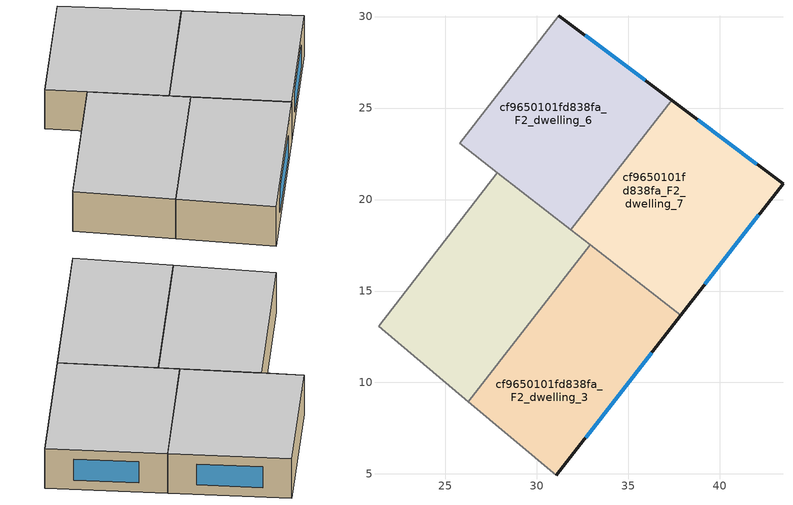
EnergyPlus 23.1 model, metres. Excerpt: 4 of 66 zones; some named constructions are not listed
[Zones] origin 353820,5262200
cf9650101fd838fa_F2_dwelling_2
 floor to cf9650101fd838fa_F1_dwelling_5 (EU_floor_Construction): 30.39,19.02 24.03,10.84 21.36,13.08 27.64,21.16 z6
 floor to cf9650101fd838fa_F1_dwelling_8 (EU_floor_Construction): 30.31,14.15 26.28,8.96 24.03,10.84 28.01,15.95 z6
 floor to cf9650101fd838fa_F1_dwelling_7 (EU_floor_Construction): 32.36,16.79 30.31,14.15 28.01,15.95 30.05,18.58 z6
 floor adiabatic (EU_floor_Construction): 32.93,17.52 32.36,16.79 30.05,18.58 30.62,19.31 z6
 floor to cf9650101fd838fa_F1_dwelling_4 (EU_floor_Construction): 30.62,19.31 30.39,19.02 27.64,21.16 27.86,21.45 z6
 wall to cf9650101fd838fa_F2_dwelling_1 (EU_wall_Construction): 27.86,21.45 21.36,13.08 z6:9
 wall to cf9650101fd838fa_F2_dwelling_3 (EU_wall_Construction): 26.28,8.96 32.93,17.52 z6:9
 wall adiabatic (EU_wall_Construction): 21.36,13.08 26.28,8.96 z6:9
 wall to cf9650101fd838fa_F2_dwelling_6 (EU_wall_Construction): 31.88,18.33 27.86,21.45 z6:9
 wall to cf9650101fd838fa_F2_dwelling_7 (EU_wall_Construction): 32.93,17.52 31.88,18.33 z6:9
 ceiling to cf9650101fd838fa_F3_dwelling_2 (EU_floor_Construction): 26.28,8.96 32.93,17.52 27.86,21.45 21.36,13.08 z9
cf9650101fd838fa_F2_dwelling_3
 floor to cf9650101fd838fa_F1_dwelling_8 (EU_floor_Construction): 35.27,10.31 31.08,4.92 26.28,8.96 30.31,14.15 z6
 floor to cf9650101fd838fa_F1_dwelling_7 (EU_floor_Construction): 35.48,15.54 37.88,13.67 35.27,10.31 30.31,14.15 32.36,16.79 34.91,14.81 z6
 floor adiabatic (EU_floor_Construction): 35.48,15.54 34.91,14.81 32.36,16.79 32.93,17.52 z6
 wall outside (EU_wall_Construction): 31.08,4.92 37.88,13.67 z6:9
 wall adiabatic (EU_wall_Construction): 26.28,8.96 31.08,4.92 z6:9
 wall to cf9650101fd838fa_F2_dwelling_7 (EU_wall_Construction): 37.88,13.67 32.93,17.52 z6:9
 window (EU_Window_Construction): 32.68,6.98 36.28,11.62 z6.7:8.3
 ceiling to cf9650101fd838fa_F3_dwelling_3 (EU_floor_Construction): 31.08,4.92 37.88,13.67 32.93,17.52 26.28,8.96 z9
cf9650101fd838fa_F2_dwelling_6
 floor adiabatic (EU_floor_Construction): 36.11,26.38 30.62,19.31 25.79,23.07 31.22,30.05 z6
 floor to cf9650101fd838fa_F1_dwelling_6 (EU_floor_Construction): 37.39,25.43 31.88,18.33 30.62,19.31 36.11,26.38 z6
 wall outside (EU_wall_Construction): 37.39,25.43 31.22,30.05 z6:9
 wall to cf9650101fd838fa_F2_dwelling_5 (EU_wall_Construction): 31.22,30.05 25.79,23.07 z6:9
 wall to cf9650101fd838fa_F2_dwelling_7 (EU_wall_Construction): 31.88,18.33 37.39,25.43 z6:9
 wall to cf9650101fd838fa_F2_dwelling_1 (EU_wall_Construction): 25.79,23.07 27.86,21.45 z6:9
 window (EU_Window_Construction): 35.94,26.51 32.67,28.97 z6.7:8.3
 ceiling to cf9650101fd838fa_F3_dwelling_6 (EU_floor_Construction): 31.88,18.33 37.39,25.43 31.22,30.05 25.79,23.07 z9
cf9650101fd838fa_F2_dwelling_7
 floor to cf9650101fd838fa_F1_dwelling_6 (EU_floor_Construction): 41.04,22.69 35.48,15.54 31.88,18.33 37.39,25.43 z6
 floor to cf9650101fd838fa_F1_dwelling_7 (EU_floor_Construction): 43.47,20.87 37.88,13.67 35.48,15.54 41.04,22.69 z6
 wall outside (EU_wall_Construction): 37.88,13.67 43.47,20.87 37.39,25.43 z6:9
 window (EU_Window_Construction): 42.04,21.94 38.82,24.36 / 39.19,15.36 42.16,19.18 z6.7:8.3
 ceiling to cf9650101fd838fa_F3_dwelling_7 (EU_floor_Construction): 37.88,13.67 43.47,20.87 37.39,25.43 31.88,18.33 z9
[SCHEDULE:FILE] Column Number=1; Rows to Skip at Top=0; Number of Hours of Data=8760; Column Separator=Comma; Interpolate to Timestep=No; Minutes per Item=60; Adjust Schedule for Daylight Savings=Yes
Name | File
EU_Step8_GainSchedule_cf9650101fd838fa_F1_dwelling_8_f000 | ../../schedules/cf9650101fd838fa/cf9650101fd838fa_F1_dwelling_8_f000_gain.csv
EU_Step8_GainSchedule_cf9650101fd838fa_F2_dwelling_0_f000 | ../../schedules/cf9650101fd838fa/cf9650101fd838fa_F2_dwelling_0_f000_gain.csv
EU_Step8_GainSchedule_cf9650101fd838fa_F2_dwelling_1_f000 | ../../schedules/cf9650101fd838fa/cf9650101fd838fa_F2_dwelling_1_f000_gain.csv
EU_Step8_GainSchedule_cf9650101fd838fa_F2_dwelling_2_f000 | ../../schedules/cf9650101fd838fa/cf9650101fd838fa_F2_dwelling_2_f000_gain.csv
EU_Step8_GainSchedule_cf9650101fd838fa_F2_dwelling_3_f000 | ../../schedules/cf9650101fd838fa/cf9650101fd838fa_F2_dwelling_3_f000_gain.csv
EU_Step8_GainSchedule_cf9650101fd838fa_F2_dwelling_4_f000 | ../../schedules/cf9650101fd838fa/cf9650101fd838fa_F2_dwelling_4_f000_gain.csv
EU_Step8_GainSchedule_cf9650101fd838fa_F2_dwelling_5_f000 | ../../schedules/cf9650101fd838fa/cf9650101fd838fa_F2_dwelling_5_f000_gain.csv
EU_Step8_GainSchedule_cf9650101fd838fa_F2_dwelling_6_f000 | ../../schedules/cf9650101fd838fa/cf9650101fd838fa_F2_dwelling_6_f000_gain.csv
EU_Step8_GainSchedule_cf9650101fd838fa_F2_dwelling_7_f000 | ../../schedules/cf9650101fd838fa/cf9650101fd838fa_F2_dwelling_7_f000_gain.csv
EU_Step8_GainSchedule_cf9650101fd838fa_F3_dwelling_0_f000 | ../../schedules/cf9650101fd838fa/cf9650101fd838fa_F3_dwelling_0_f000_gain.csv
EU_Step8_GainSchedule_cf9650101fd838fa_F3_dwelling_1_f000 | ../../schedules/cf9650101fd838fa/cf9650101fd838fa_F3_dwelling_1_f000_gain.csv
EU_Step8_GainSchedule_cf9650101fd838fa_F3_dwelling_2_f000 | ../../schedules/cf9650101fd838fa/cf9650101fd838fa_F3_dwelling_2_f000_gain.csv
EU_Step8_GainSchedule_cf9650101fd838fa_F3_dwelling_3_f000 | ../../schedules/cf9650101fd838fa/cf9650101fd838fa_F3_dwelling_3_f000_gain.csv
EU_Step8_GainSchedule_cf9650101fd838fa_F3_dwelling_4_f000 | ../../schedules/cf9650101fd838fa/cf9650101fd838fa_F3_dwelling_4_f000_gain.csv
EU_Step8_GainSchedule_cf9650101fd838fa_F3_dwelling_5_f000 | ../../schedules/cf9650101fd838fa/cf9650101fd838fa_F3_dwelling_5_f000_gain.csv
EU_Step8_GainSchedule_cf9650101fd838fa_F3_dwelling_6_f000 | ../../schedules/cf9650101fd838fa/cf9650101fd838fa_F3_dwelling_6_f000_gain.csv
EU_Step8_GainSchedule_cf9650101fd838fa_F3_dwelling_7_f000 | ../../schedules/cf9650101fd838fa/cf9650101fd838fa_F3_dwelling_7_f000_gain.csv
